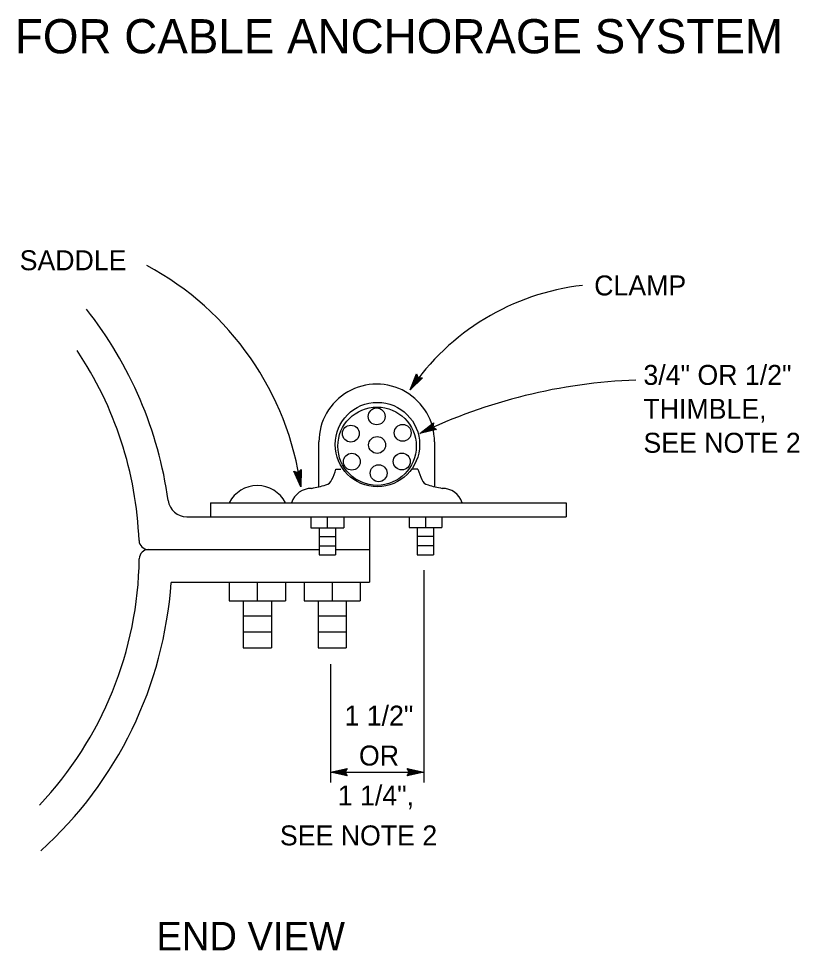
# Model space of a CAD drawing. Extents: x -894 to 866, y -476 to 714.
# Drawn here: x -27.8 to 245.9, y 34.4 to 361.1 of the extents above; entities that cross this region are included whole.
import ezdxf

# ---------------------------------------------------------------- set-up
doc = ezdxf.new("R2010")
doc.units = 0
for name, color, linetype in [('56 Stage 3 Anno', 7, 'Continuous'), ('57 Undefined', 7, 'Continuous'), ('60 Nongeo Data', 7, 'Continuous')]:
    doc.layers.add(name, color=color, linetype=linetype)

msp = doc.modelspace()

# ---------------------------------------------------------------- linework, layer by layer
at = {"layer": '56 Stage 3 Anno'}
for p, q in [((109.47, 230.96), (111.69, 236.59)), ((110.23, 232.1), (111.85, 236.2)), ((110.99, 233.21), (112.04, 235.86)), ((111.69, 236.59), (111.69, 236.59)), ((111.69, 236.59), (112.33, 235.2)), ((111.76, 234.34), (112.2, 235.47)), ((113.87, 235.11), (109.47, 230.96)), ((113.46, 235.13), (110.23, 232.08)), ((113.04, 235.14), (110.99, 233.21)), ((112.66, 235.19), (111.76, 234.34)), ((112.33, 235.2), (113.87, 235.11)), ((113.87, 235.11), (113.87, 235.11)), ((109.47, 230.96), (109.47, 230.96)), ((112.87, 215.64), (117.63, 219.38)), ((114.1, 216.24), (117.57, 218.96)), ((117.63, 219.38), (117.48, 217.86)), ((117.63, 219.38), (117.63, 219.38)), ((118.77, 217.01), (112.87, 215.64)), ((112.87, 215.64), (112.87, 215.64)), ((118.42, 217.24), (114.1, 216.23)), ((115.32, 216.82), (117.56, 218.58)), ((118.06, 217.46), (115.32, 216.82)), ((116.55, 217.41), (117.51, 218.16)), ((117.76, 217.69), (116.55, 217.41)), ((117.48, 217.86), (118.77, 217.01)), ((118.77, 217.01), (118.77, 217.01)), ((70.11, 201.92), (71.23, 202.97)), ((70.93, 202.69), (70.9, 198.25)), ((71.23, 202.97), (71.19, 196.92)), ((71.23, 202.97), (71.23, 202.97)), ((71.19, 196.92), (68.66, 202.42)), ((68.66, 202.42), (68.66, 202.42)), ((68.66, 202.42), (70.11, 201.92)), ((70.9, 198.26), (69.06, 202.27)), ((70.62, 199.58), (69.43, 202.17)), ((70.33, 200.91), (69.82, 202.02)), ((70.34, 202.15), (70.33, 200.91)), ((70.64, 202.39), (70.62, 199.58)), ((71.19, 196.92), (71.19, 196.92)), ((114.34, 167.76), (114.34, 93.3)), ((81.51, 134.75), (81.51, 93.3)), ((81.51, 96.89), (87.41, 98.19)), ((81.51, 96.89), (87.41, 98.19)), ((87.41, 98.19), (86.63, 96.89)), ((87.41, 98.19), (86.63, 96.89)), ((87.41, 98.19), (87.41, 98.19)), ((87.41, 98.19), (87.41, 98.19)), ((109.23, 96.89), (108.44, 98.2)), ((108.44, 98.2), (108.44, 98.2)), ((108.44, 98.2), (114.34, 96.89)), ((81.51, 96.89), (114.34, 96.89)), ((87.41, 95.57), (81.51, 96.89)), ((81.51, 96.89), (81.51, 96.89)), ((87.41, 95.57), (81.51, 96.89)), ((81.51, 96.89), (81.51, 96.89)), ((87.2, 95.92), (82.87, 96.89)), ((87.2, 95.92), (82.87, 96.89)), ((82.88, 96.89), (87.18, 97.84)), ((82.88, 96.89), (87.18, 97.84)), ((84.23, 96.88), (87.01, 97.5)), ((84.23, 96.88), (87.01, 97.5)), ((86.97, 96.27), (84.23, 96.88)), ((86.97, 96.27), (84.23, 96.88)), ((85.59, 96.88), (86.78, 97.15)), ((85.59, 96.88), (86.78, 97.15)), ((86.8, 96.61), (85.59, 96.88)), ((86.8, 96.61), (85.59, 96.88)), ((86.63, 96.89), (87.41, 95.57)), ((86.63, 96.89), (87.41, 95.57)), ((87.41, 95.57), (87.41, 95.57)), ((87.41, 95.57), (87.41, 95.57)), ((114.34, 96.89), (108.44, 95.58)), ((108.44, 95.58), (109.23, 96.89)), ((108.44, 95.58), (108.44, 95.58)), ((108.65, 97.85), (112.99, 96.89)), ((112.97, 96.88), (108.67, 95.93)), ((111.62, 96.89), (108.84, 96.27)), ((108.88, 97.5), (111.62, 96.89)), ((109.05, 97.16), (110.26, 96.89)), ((110.26, 96.89), (109.08, 96.63)), ((114.34, 96.89), (114.34, 96.89))]:
    msp.add_line(p, q, dxfattribs=at)
for centre, radius, start, end in [((-32.17, 182.57), 104.35, 7.9025, 61.7823), ((179.34, 183.77), 84.31, 96.4493, 145.9678), ((195.53, 43.82), 190.67, 92.0875, 115.6903), ((55.9, 186.26), 11.09, 27.4203, 152.5797)]:
    msp.add_arc(centre, radius, start, end, dxfattribs=at)
at = {"layer": '60 Nongeo Data'}
for p, q in [((77.51, 196.78), (77.51, 212.69)), ((118.02, 212.71), (118.02, 196.81)), ((83.48, 203.13), (85.24, 203.13)), ((112.18, 203.13), (110.43, 203.13)), ((39.5, 191.37), (164.18, 191.37)), ((39.5, 191.37), (39.5, 186.45)), ((164.18, 191.37), (164.18, 186.45)), ((31.16, 186.45), (164.18, 186.45)), ((74.7, 186.45), (74.7, 186.45)), ((74.7, 186.45), (74.7, 182.62)), ((80.44, 186.38), (80.44, 182.62)), ((86.18, 186.38), (86.18, 182.62)), ((95.28, 186.45), (95.28, 163.48)), ((109.12, 186.45), (109.12, 182.68)), ((114.86, 186.45), (114.86, 182.68)), ((120.61, 186.45), (120.61, 182.68)), ((74.7, 182.62), (86.18, 182.62)), ((77.57, 182.62), (77.57, 173.05)), ((83.31, 182.62), (83.31, 173.05)), ((109.12, 182.68), (120.61, 182.68)), ((111.99, 182.68), (111.99, 173.12)), ((117.73, 182.68), (117.73, 173.12)), ((77.57, 179.56), (83.31, 179.56)), ((111.99, 179.62), (117.73, 179.62)), ((17.79, 174.96), (77.57, 174.96)), ((77.57, 176.3), (83.31, 176.3)), ((83.31, 174.96), (95.28, 174.96)), ((111.99, 176.37), (117.73, 176.37)), ((77.57, 173.05), (83.31, 173.05)), ((111.99, 173.12), (117.73, 173.12)), ((25.69, 163.48), (95.28, 163.48)), ((46.06, 163.48), (46.06, 156.91)), ((55.9, 163.48), (55.9, 156.91)), ((65.75, 163.48), (65.75, 156.91)), ((72.31, 163.48), (72.31, 156.91)), ((72.31, 163.48), (72.31, 156.91)), ((82.15, 163.48), (82.15, 156.91)), ((92, 163.48), (92, 156.91)), ((46.06, 156.91), (65.75, 156.91)), ((50.98, 156.91), (50.98, 140.51)), ((60.83, 156.91), (60.83, 140.51)), ((72.31, 156.91), (92, 156.91)), ((77.23, 156.91), (77.23, 140.51)), ((87.08, 156.91), (87.08, 140.51)), ((50.98, 151.66), (60.83, 151.66)), ((77.23, 151.66), (87.08, 151.66)), ((50.98, 146.09), (60.83, 146.09)), ((77.23, 146.09), (87.08, 146.09)), ((50.98, 140.51), (60.83, 140.51)), ((77.23, 140.51), (87.08, 140.51))]:
    msp.add_line(p, q, dxfattribs=at)
for centre, radius in [((98, 211.78), 14.79), ((97.89, 211.19), 13.74), ((97.75, 221.64), 2.96), ((88.7, 215.6), 2.96), ((106.87, 215.89), 2.96), ((97.89, 211.61), 2.96), ((89.03, 205.76), 2.96), ((106.55, 205.83), 2.96), ((98.45, 201.71), 2.96)]:
    msp.add_circle(centre, radius, dxfattribs=at)
for centre, radius, start, end in [((-113.45, 172.82), 139.45, 7.9488, 38.3061), ((-113.45, 173.25), 127.97, 2.1821, 33.9524), ((97.76, 212.71), 20.26, 0, 180.1072), ((57.57, 211.24), 27.15, 334.3191, 342.6129), ((138.09, 211.24), 27.15, 197.3871, 205.6809), ((79.61, 200.15), 2.52, 276.6618, 344.5538), ((116.06, 200.15), 2.52, 195.4462, 263.3382), ((74.9, 189.05), 7.36, 89.7038, 161.6241), ((67.27, 237.9), 42.19, 280.4693, 287.4274), ((128.4, 237.9), 42.19, 252.5726, 259.5307), ((120.77, 189.05), 7.36, 18.3759, 90.2962), ((31.16, 193.01), 6.56, 187.9488, 270), ((17.7, 178.24), 3.28, 182.1821, 270), ((17.79, 171.68), 3.28, 90, 179.3167), ((-113.45, 173.25), 127.97, 316.575, 359.3167), ((-113.45, 172.82), 139.45, 312.0934, 356.1244)]:
    msp.add_arc(centre, radius, start, end, dxfattribs=at)

# ---------------------------------------------------------------- texts
at = {"layer": '57 Undefined'}
for s, height, p in [('FOR CABLE ANCHORAGE SYSTEM', 12, (-29.09, 348.94)), ('SADDLE', 7, (-27.42, 272.89)), ('CLAMP', 7, (174.02, 264.05)), ('3/4" OR 1/2"', 7, (191.28, 232.69)), ('THIMBLE,', 7, (191.28, 220.79)), ('SEE NOTE 2', 7, (191.28, 208.89)), ('1 1/2"', 7, (86.47, 113.21)), ('OR', 7, (91.55, 99.21)), ('1 1/4",', 7, (84.12, 85.21)), ('SEE NOTE 2', 7, (63.83, 71.21)), ('END VIEW', 10, (20.52, 34.4))]:
    msp.add_text(s, height=height, dxfattribs=at).set_placement(p)

doc.saveas('drawing.dxf')
